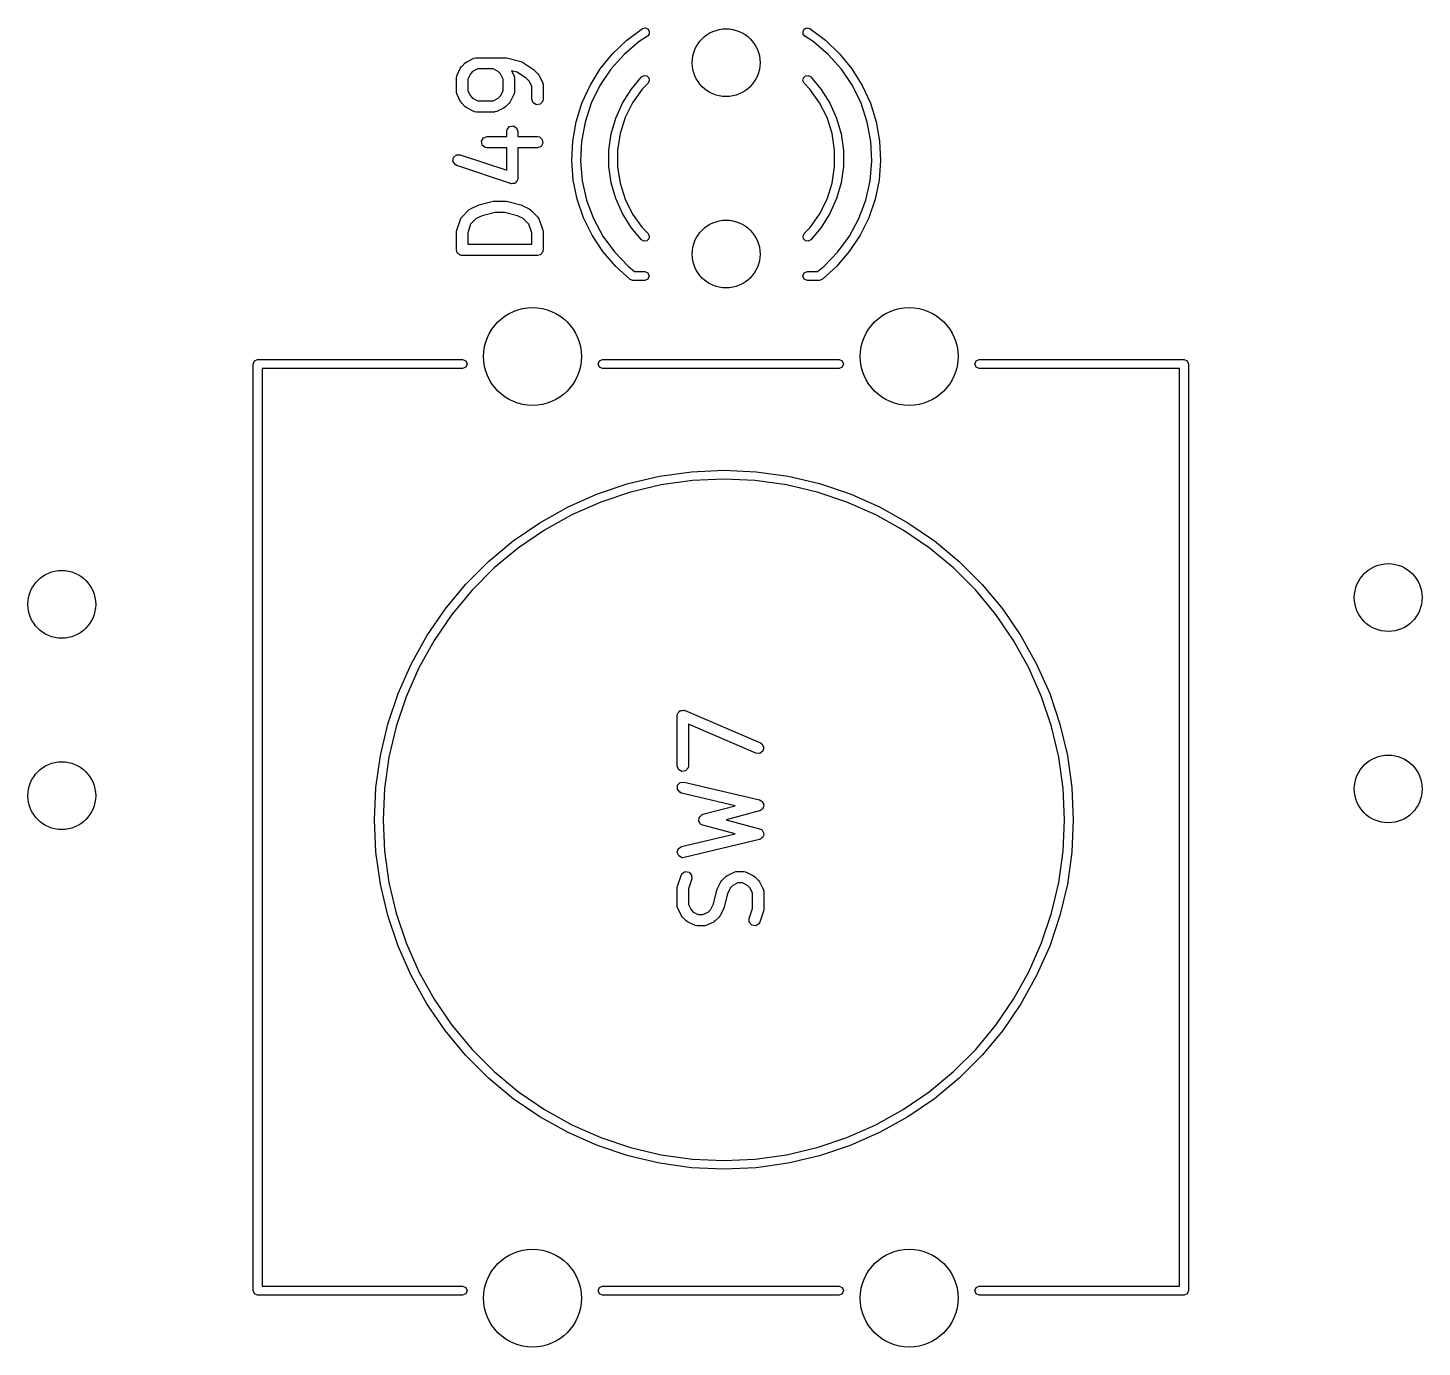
# Model space of a CAD drawing. Extents: x 36 to 247, y -101 to -40.
# Drawn here: x 120.09 to 138.6, y -71.91 to -54.4 of the extents above; entities that cross this region are included whole.
import ezdxf

# ---------------------------------------------------------------- set-up
doc = ezdxf.new("R2010")
doc.units = 0
doc.layers.add('BLACK', color=7, linetype='CONTINUOUS')

msp = doc.modelspace()

# ---------------------------------------------------------------- linework, layer by layer
at = {"layer": 'BLACK', "linetype": 'CONTINUOUS'}
for p, q in [((128.040254, -54.561317), (128.248872, -54.407244)), ((128.248871, -54.407243), (128.284719, -54.397757)), ((128.248872, -54.407244), (128.248871, -54.407243)), ((128.284719, -54.397757), (128.319297, -54.411155)), ((128.319297, -54.411155), (128.339396, -54.442317)), ((130.380604, -54.442317), (130.400703, -54.411155)), ((130.400703, -54.411155), (130.435281, -54.397757)), ((130.435281, -54.397757), (130.471129, -54.407243)), ((130.471129, -54.407243), (130.471128, -54.407244)), ((130.471128, -54.407244), (130.679746, -54.561317)), ((127.852758, -54.740497), (128.040254, -54.561317)), ((128.203711, -54.57909), (128.004615, -54.74969)), ((128.313913, -54.508088), (128.203711, -54.57909)), ((128.337339, -54.479342), (128.313913, -54.508087)), ((128.313913, -54.508087), (128.313913, -54.508088)), ((128.339396, -54.442317), (128.337339, -54.479342)), ((130.382661, -54.479342), (130.380604, -54.442317)), ((130.406087, -54.508087), (130.382661, -54.479342)), ((130.406087, -54.508088), (130.406087, -54.508087)), ((130.516289, -54.57909), (130.406087, -54.508088)), ((130.715385, -54.74969), (130.516289, -54.57909)), ((130.679746, -54.561317), (130.867242, -54.740497)), ((127.689386, -54.941916), (127.852758, -54.740497)), ((128.004615, -54.74969), (127.830416, -54.945645)), ((130.889584, -54.945645), (130.715385, -54.74969)), ((130.867242, -54.740497), (131.030614, -54.941916)), ((125.787737, -55.02503), (125.835356, -54.929792)), ((125.835356, -54.929792), (125.848714, -54.911781)), ((125.848714, -54.911781), (125.849405, -54.9103)), ((125.849405, -54.9103), (125.897024, -54.862681)), ((125.897024, -54.862681), (125.91539, -54.849821)), ((125.91539, -54.849821), (125.916516, -54.848632)), ((125.916516, -54.848632), (126.011754, -54.801013)), ((126.063, -54.943095), (125.994484, -54.977353)), ((126.011754, -54.801013), (126.03672, -54.793587)), ((126.03672, -54.793587), (126.041081, -54.794628)), ((126.041081, -54.794628), (126.045295, -54.793095)), ((126.045295, -54.793095), (126.426247, -54.793095)), ((126.265685, -54.943095), (126.063, -54.943095)), ((126.334201, -54.977353), (126.265685, -54.943095)), ((126.426247, -54.793095), (126.440988, -54.795694)), ((126.440988, -54.795694), (126.444437, -54.795334)), ((126.444437, -54.795334), (126.634913, -54.842953)), ((126.585929, -54.985324), (126.511833, -54.9668)), ((126.511833, -54.9668), (126.540948, -55.02503)), ((126.634913, -54.842953), (126.657904, -54.853207)), ((126.657904, -54.853207), (126.658326, -54.85331)), ((126.658326, -54.85331), (126.801183, -54.948548)), ((126.801183, -54.948548), (126.809446, -54.956441)), ((126.809446, -54.956441), (126.812612, -54.957918)), ((126.812612, -54.957918), (126.860232, -55.005537)), ((127.552751, -55.16235), (127.689386, -54.941916)), ((127.830416, -54.945645), (127.684314, -55.163355)), ((131.035686, -55.163355), (130.889584, -54.945645)), ((131.030614, -54.941916), (131.167249, -55.16235)), ((125.779819, -55.058571), (125.784342, -55.032919)), ((125.779819, -55.249047), (125.779819, -55.058571)), ((125.784342, -55.032919), (125.787224, -55.029483)), ((125.787224, -55.029483), (125.787737, -55.02503)), ((125.964077, -55.00776), (125.929819, -55.076276)), ((125.929819, -55.076276), (125.929819, -55.231342)), ((125.994484, -54.977353), (125.964077, -55.00776)), ((126.364608, -55.00776), (126.334201, -54.977353)), ((126.398866, -55.076276), (126.364608, -55.00776)), ((126.398866, -55.231342), (126.398866, -55.076276)), ((126.540948, -55.02503), (126.548374, -55.049996)), ((126.548374, -55.049996), (126.547332, -55.054357)), ((126.547332, -55.054357), (126.548866, -55.058571)), ((126.548866, -55.058571), (126.548866, -55.249047)), ((126.711798, -55.069236), (126.585929, -54.985324)), ((126.745561, -55.102998), (126.711798, -55.069236)), ((126.779819, -55.171514), (126.745561, -55.102998)), ((126.860232, -55.005537), (126.873094, -55.023905)), ((126.873094, -55.023905), (126.874282, -55.02503)), ((126.874282, -55.02503), (126.921901, -55.120268)), ((126.921901, -55.120268), (126.929327, -55.145234)), ((126.929327, -55.145234), (126.928285, -55.149595)), ((126.928285, -55.149595), (126.929819, -55.153809)), ((126.929819, -55.153809), (126.929819, -55.344285)), ((128.097352, -55.213858), (128.23697, -55.047225)), ((128.23697, -55.047225), (128.269697, -55.02979)), ((128.323357, -55.130516), (128.246546, -55.210196)), ((128.269697, -55.02979), (128.306422, -55.034921)), ((128.306422, -55.034921), (128.333117, -55.06066)), ((128.339586, -55.097173), (128.323356, -55.130515)), ((128.323356, -55.130515), (128.323357, -55.130516)), ((128.333117, -55.06066), (128.339586, -55.097173)), ((130.380414, -55.097173), (130.386883, -55.06066)), ((130.396644, -55.130515), (130.380414, -55.097173)), ((130.386883, -55.06066), (130.413578, -55.034921)), ((130.396643, -55.130516), (130.396644, -55.130515)), ((130.473454, -55.210196), (130.396643, -55.130516)), ((130.413578, -55.034921), (130.450303, -55.02979)), ((130.450303, -55.02979), (130.48303, -55.047225)), ((130.48303, -55.047225), (130.622648, -55.213858)), ((125.781352, -55.25326), (125.779819, -55.249047)), ((125.780311, -55.257621), (125.781352, -55.25326)), ((125.787737, -55.282588), (125.780311, -55.257621)), ((125.835356, -55.377826), (125.787737, -55.282588)), ((125.929819, -55.231342), (125.964077, -55.299858)), ((125.964077, -55.299858), (125.994484, -55.330265)), ((125.994484, -55.330265), (126.063, -55.364523)), ((126.265685, -55.364523), (126.334201, -55.330265)), ((126.334201, -55.330265), (126.364608, -55.299858)), ((126.364608, -55.299858), (126.398866, -55.231342)), ((126.540948, -55.282588), (126.493329, -55.377826)), ((126.54146, -55.278134), (126.540948, -55.282588)), ((126.544343, -55.274699), (126.54146, -55.278134)), ((126.548866, -55.249047), (126.544343, -55.274699)), ((126.779819, -55.344285), (126.779819, -55.171514)), ((126.797366, -55.392494), (126.779819, -55.344285)), ((126.929819, -55.344285), (126.925296, -55.369937)), ((127.445041, -55.39827), (127.552751, -55.16235)), ((127.684314, -55.163355), (127.568993, -55.398822)), ((127.982253, -55.398282), (128.097352, -55.213858)), ((128.246546, -55.210196), (128.119065, -55.39115)), ((130.600935, -55.39115), (130.473454, -55.210196)), ((130.622648, -55.213858), (130.737747, -55.398282)), ((131.151007, -55.398822), (131.035686, -55.163355)), ((131.167249, -55.16235), (131.274959, -55.39827)), ((125.836545, -55.378951), (125.835356, -55.377826)), ((125.849405, -55.397318), (125.836545, -55.378951)), ((125.897024, -55.444937), (125.849405, -55.397318)), ((125.898505, -55.445628), (125.897024, -55.444937)), ((125.916516, -55.458986), (125.898505, -55.445628)), ((126.011754, -55.506605), (125.916516, -55.458986)), ((126.016207, -55.507117), (126.011754, -55.506605)), ((126.019643, -55.51), (126.016207, -55.507117)), ((126.045295, -55.514523), (126.019643, -55.51)), ((126.28339, -55.514523), (126.045295, -55.514523)), ((126.063, -55.364523), (126.265685, -55.364523)), ((126.287603, -55.512989), (126.28339, -55.514523)), ((126.291964, -55.514031), (126.287603, -55.512989)), ((126.316931, -55.506605), (126.291964, -55.514031)), ((126.412169, -55.458986), (126.316931, -55.506605)), ((126.413294, -55.457796), (126.412169, -55.458986)), ((126.431661, -55.444937), (126.413294, -55.457796)), ((126.47928, -55.397318), (126.431661, -55.444937)), ((126.479971, -55.395836), (126.47928, -55.397318)), ((126.493329, -55.377826), (126.479971, -55.395836)), ((126.841795, -55.418146), (126.797366, -55.392494)), ((126.892319, -55.409237), (126.841795, -55.418146)), ((126.925296, -55.369937), (126.892319, -55.409237)), ((127.36798, -55.645902), (127.445041, -55.39827)), ((127.568993, -55.398822), (127.486572, -55.647721)), ((127.893911, -55.596916), (127.982253, -55.398282)), ((128.119065, -55.39115), (128.020733, -55.589459)), ((130.699267, -55.589459), (130.600935, -55.39115)), ((130.737747, -55.398282), (130.826089, -55.596916)), ((131.233428, -55.647721), (131.151007, -55.398822)), ((131.274959, -55.39827), (131.35202, -55.645902)), ((126.451008, -55.747205), (126.483985, -55.707905)), ((126.483985, -55.707905), (126.534509, -55.698996)), ((126.534509, -55.698996), (126.578938, -55.724648)), ((127.3228, -55.901282), (127.36798, -55.645902)), ((127.486572, -55.647721), (127.438564, -55.905478)), ((127.834039, -55.805902), (127.893911, -55.596916)), ((128.020733, -55.589459), (127.953861, -55.800465)), ((130.766139, -55.800465), (130.699267, -55.589459)), ((130.826089, -55.596916), (130.885961, -55.805902)), ((131.281436, -55.905478), (131.233428, -55.647721)), ((131.35202, -55.645902), (131.3972, -55.901282)), ((126.114291, -55.90269), (126.139943, -55.858261)), ((126.139943, -55.858261), (126.188152, -55.840714)), ((126.188152, -55.840714), (126.446485, -55.840714)), ((126.446485, -55.772857), (126.451008, -55.747205)), ((126.446485, -55.840714), (126.446485, -55.772857)), ((126.578938, -55.724648), (126.596485, -55.772857)), ((126.596485, -55.772857), (126.596485, -55.840714)), ((126.596485, -55.840714), (126.854819, -55.840714)), ((126.854819, -55.840714), (126.880471, -55.845237)), ((126.880471, -55.845237), (126.919771, -55.878214)), ((126.919771, -55.878214), (126.92868, -55.928738)), ((127.803801, -56.021182), (127.834039, -55.805902)), ((127.953861, -55.800465), (127.920019, -56.019212)), ((130.799981, -56.019212), (130.766139, -55.800465)), ((130.885961, -55.805902), (130.916199, -56.021182)), ((125.741248, -56.118096), (125.779633, -56.084059)), ((125.779633, -56.084059), (125.830917, -56.082658)), ((125.830917, -56.082658), (126.446485, -56.287847)), ((126.1232, -55.953214), (126.114291, -55.90269)), ((126.1625, -55.986191), (126.1232, -55.953214)), ((126.188152, -55.990714), (126.1625, -55.986191)), ((126.446485, -55.990714), (126.188152, -55.990714)), ((126.446485, -56.287847), (126.446485, -55.990714)), ((126.854819, -55.990714), (126.596485, -55.990714)), ((126.596485, -55.990714), (126.596485, -56.391904)), ((126.903028, -55.973167), (126.854819, -55.990714)), ((126.92868, -55.928738), (126.903028, -55.973167)), ((127.310225, -56.160323), (127.3228, -55.901282)), ((127.438564, -55.905478), (127.425852, -56.16736)), ((127.803784, -56.238575), (127.803801, -56.021182)), ((127.920019, -56.019212), (127.920001, -56.240562)), ((130.799999, -56.240562), (130.799981, -56.019212)), ((130.916199, -56.021182), (130.916216, -56.238575)), ((131.294148, -56.16736), (131.281436, -55.905478)), ((131.3972, -55.901282), (131.409775, -56.160323)), ((125.733723, -56.168845), (125.741248, -56.118096)), ((125.760578, -56.212557), (125.733723, -56.168845)), ((125.783483, -56.22496), (125.760578, -56.212557)), ((126.497767, -56.463055), (125.783483, -56.22496)), ((127.330457, -56.418878), (127.310225, -56.160323)), ((127.425852, -56.16736), (127.448668, -56.428555)), ((127.833988, -56.453859), (127.803784, -56.238575)), ((127.920001, -56.240562), (127.953809, -56.459315)), ((130.766191, -56.459315), (130.799999, -56.240562)), ((130.916216, -56.238575), (130.886012, -56.453859)), ((131.271332, -56.428555), (131.294148, -56.16736)), ((131.409775, -56.160323), (131.389543, -56.418878)), ((126.572134, -56.441185), (126.558985, -56.456856)), ((126.587437, -56.427616), (126.572134, -56.441185)), ((126.588277, -56.421946), (126.587437, -56.427616)), ((126.591962, -56.417556), (126.588277, -56.421946)), ((126.596485, -56.391904), (126.591962, -56.417556)), ((127.383171, -56.67281), (127.330457, -56.418878)), ((127.448668, -56.428555), (127.506594, -56.684266)), ((127.893827, -56.662855), (127.833988, -56.453859)), ((130.886012, -56.453859), (130.826173, -56.662855)), ((131.213406, -56.684266), (131.271332, -56.428555)), ((131.389543, -56.418878), (131.336829, -56.67281)), ((126.503496, -56.462898), (126.497767, -56.463055)), ((126.508461, -56.465765), (126.503496, -56.462898)), ((126.528607, -56.462212), (126.508461, -56.465765)), ((126.549051, -56.461654), (126.528607, -56.462212)), ((126.553339, -56.457851), (126.549051, -56.461654)), ((126.558985, -56.456856), (126.553339, -56.457851)), ((127.953809, -56.459315), (128.020649, -56.670332)), ((130.699351, -56.670332), (130.766191, -56.459315)), ((125.849405, -56.9103), (125.944643, -56.815062)), ((125.944643, -56.815062), (125.963011, -56.802199)), ((125.963011, -56.802199), (125.964135, -56.801013)), ((125.964135, -56.801013), (126.059373, -56.753394)), ((126.059373, -56.753394), (126.071779, -56.749703)), ((126.071779, -56.749703), (126.074724, -56.747715)), ((126.074724, -56.747715), (126.2652, -56.700096)), ((126.2652, -56.700096), (126.280132, -56.699042)), ((126.280132, -56.699042), (126.28339, -56.697857)), ((126.28339, -56.697857), (126.426247, -56.697857)), ((126.426247, -56.697857), (126.440988, -56.700456)), ((126.440988, -56.700456), (126.444437, -56.700096)), ((126.444437, -56.700096), (126.634913, -56.747715)), ((126.634913, -56.747715), (126.646735, -56.752987)), ((126.646735, -56.752987), (126.650264, -56.753394)), ((126.650264, -56.753394), (126.745502, -56.801013)), ((126.745502, -56.801013), (126.763512, -56.814371)), ((126.763512, -56.814371), (126.764994, -56.815062)), ((126.764994, -56.815062), (126.860233, -56.9103)), ((127.467524, -56.918054), (127.383171, -56.67281)), ((127.506594, -56.684266), (127.598565, -56.929796)), ((127.982139, -56.861502), (127.893827, -56.662855)), ((128.020649, -56.670332), (128.118949, -56.868656)), ((130.601051, -56.868656), (130.699351, -56.670332)), ((130.826173, -56.662855), (130.737861, -56.861502)), ((131.121435, -56.929796), (131.213406, -56.684266)), ((131.336829, -56.67281), (131.252476, -56.918054)), ((125.783668, -57.082473), (125.831287, -56.939616)), ((125.831287, -56.939616), (125.843689, -56.916711)), ((125.843689, -56.916711), (125.84751, -56.914363)), ((125.84751, -56.914363), (125.849405, -56.9103)), ((125.96799, -57.003846), (125.929819, -57.11836)), ((126.042103, -56.929734), (125.96799, -57.003846)), ((126.11909, -56.89124), (126.042103, -56.929734)), ((126.292624, -56.847857), (126.11909, -56.89124)), ((126.417013, -56.847857), (126.292624, -56.847857)), ((126.590547, -56.89124), (126.417013, -56.847857)), ((126.667534, -56.929734), (126.590547, -56.89124)), ((126.741648, -57.003847), (126.667534, -56.929734)), ((126.779819, -57.11836), (126.741648, -57.003847)), ((126.860233, -56.9103), (126.875174, -56.931637)), ((126.875174, -56.931637), (126.875564, -56.936105)), ((126.875564, -56.936105), (126.878351, -56.939616)), ((126.878351, -56.939616), (126.92597, -57.082472)), ((127.582165, -57.150685), (127.467524, -56.918054)), ((127.598565, -56.929796), (127.722893, -57.160634)), ((128.097208, -57.045944), (127.982139, -56.861502)), ((128.118949, -56.868656), (128.246402, -57.04963)), ((130.473598, -57.04963), (130.601051, -56.868656)), ((130.737861, -56.861502), (130.622792, -57.045944)), ((130.997107, -57.160634), (131.121435, -56.929796)), ((131.252476, -56.918054), (131.137835, -57.150685)), ((125.779819, -57.10619), (125.783712, -57.084107)), ((125.779819, -57.344285), (125.779819, -57.10619)), ((125.783712, -57.084107), (125.783668, -57.082473)), ((125.929819, -57.11836), (125.929819, -57.269285)), ((126.779819, -57.269285), (126.779819, -57.11836)), ((126.92597, -57.082472), (126.929259, -57.104652)), ((126.929259, -57.104652), (126.929819, -57.10619)), ((126.929819, -57.10619), (126.929819, -57.344285)), ((127.72526, -57.366981), (127.582165, -57.150685)), ((127.722893, -57.160634), (127.877293, -57.37254)), ((128.236801, -57.212599), (128.097208, -57.045944)), ((128.246402, -57.04963), (128.323201, -57.129322)), ((128.323201, -57.129322), (128.3232, -57.129323)), ((128.3232, -57.129323), (128.339424, -57.162667)), ((128.339424, -57.162667), (128.33295, -57.19918)), ((130.380576, -57.162667), (130.3968, -57.129323)), ((130.38705, -57.19918), (130.380576, -57.162667)), ((130.396799, -57.129322), (130.473598, -57.04963)), ((130.3968, -57.129323), (130.396799, -57.129322)), ((130.622792, -57.045944), (130.483199, -57.212599)), ((130.842707, -57.37254), (130.997107, -57.160634)), ((131.137835, -57.150685), (130.99474, -57.366981)), ((125.786482, -57.362593), (125.779819, -57.344285)), ((125.789867, -57.381785), (125.786482, -57.362593)), ((125.929819, -57.269285), (126.779819, -57.269285)), ((126.925296, -57.369937), (126.91277, -57.384864)), ((126.927013, -57.360194), (126.925296, -57.369937)), ((126.92868, -57.357309), (126.927013, -57.360194)), ((126.929819, -57.344285), (126.928101, -57.354026)), ((126.928101, -57.354026), (126.92868, -57.357309)), ((127.894519, -57.563479), (127.72526, -57.366981)), ((127.877293, -57.37254), (128.058929, -57.561622)), ((128.269525, -57.23004), (128.2368, -57.212599)), ((128.2368, -57.212599), (128.236801, -57.212599)), ((128.306251, -57.224914), (128.269525, -57.23004)), ((128.33295, -57.19918), (128.306251, -57.224914)), ((130.413749, -57.224914), (130.38705, -57.19918)), ((130.450475, -57.23004), (130.413749, -57.224914)), ((130.4832, -57.212599), (130.450475, -57.23004)), ((130.483199, -57.212599), (130.4832, -57.212599)), ((130.661071, -57.561622), (130.842707, -57.37254)), ((130.99474, -57.366981), (130.825481, -57.563479)), ((125.795051, -57.386135), (125.789867, -57.381785)), ((125.797366, -57.392494), (125.795051, -57.386135)), ((125.814239, -57.402236), (125.797366, -57.392494)), ((125.829167, -57.414762), (125.814239, -57.402236)), ((125.838909, -57.416479), (125.829167, -57.414762)), ((125.841795, -57.418146), (125.838909, -57.416479)), ((125.845077, -57.417567), (125.841795, -57.418146)), ((125.854819, -57.419285), (125.845077, -57.417567)), ((126.854819, -57.419285), (125.854819, -57.419285)), ((126.873127, -57.412621), (126.854819, -57.419285)), ((126.892319, -57.409237), (126.873127, -57.412621)), ((126.896669, -57.404052), (126.892319, -57.409237)), ((126.903028, -57.401738), (126.896669, -57.404052)), ((126.91277, -57.384864), (126.903028, -57.401738)), ((128.081251, -57.731646), (127.894519, -57.563479)), ((128.058929, -57.561622), (128.145351, -57.63)), ((130.574649, -57.63), (130.661071, -57.561622)), ((130.825481, -57.563479), (130.638748, -57.731646)), ((128.081574, -57.732426), (128.081251, -57.731646)), ((128.082578, -57.732841), (128.081574, -57.732426)), ((128.087233, -57.737034), (128.082578, -57.732841)), ((128.087232, -57.737035), (128.087233, -57.737034)), ((128.121993, -57.749948), (128.087232, -57.737035)), ((128.123116, -57.749633), (128.121993, -57.749948)), ((128.124, -57.75), (128.123116, -57.749633)), ((128.28, -57.75), (128.124, -57.75)), ((128.145351, -57.63), (128.28, -57.63)), ((128.28, -57.63), (128.322426, -57.647574)), ((128.322426, -57.732426), (128.28, -57.75)), ((128.322426, -57.647574), (128.34, -57.69)), ((128.34, -57.69), (128.322426, -57.732426)), ((130.38, -57.69), (130.397574, -57.647574)), ((130.397574, -57.732426), (130.38, -57.69)), ((130.397574, -57.647574), (130.44, -57.63)), ((130.44, -57.75), (130.397574, -57.732426)), ((130.44, -57.63), (130.574649, -57.63)), ((130.596, -57.75), (130.44, -57.75)), ((130.596883, -57.749633), (130.596, -57.75)), ((130.598007, -57.749948), (130.596883, -57.749633)), ((130.632768, -57.737035), (130.598007, -57.749948)), ((130.637421, -57.732841), (130.632767, -57.737034)), ((130.632767, -57.737034), (130.632768, -57.737035)), ((130.638426, -57.732426), (130.637421, -57.732841)), ((130.638748, -57.731646), (130.638426, -57.732426)), ((123.08, -58.86), (123.097574, -58.817574)), ((123.08, -71.16), (123.08, -58.86)), ((123.097574, -58.817574), (123.14, -58.8)), ((123.14, -58.8), (125.86, -58.8)), ((125.86, -58.8), (125.902426, -58.817574)), ((125.902426, -58.817574), (125.92, -58.86)), ((125.92, -58.86), (125.902426, -58.902426)), ((127.66, -58.86), (127.677574, -58.817574)), ((127.677574, -58.902426), (127.66, -58.86)), ((127.677574, -58.817574), (127.72, -58.8)), ((127.72, -58.8), (130.86, -58.8)), ((130.86, -58.8), (130.902426, -58.817574)), ((130.902426, -58.817574), (130.92, -58.86)), ((130.92, -58.86), (130.902426, -58.902426)), ((132.66, -58.86), (132.677574, -58.817574)), ((132.677574, -58.902426), (132.66, -58.86)), ((132.677574, -58.817574), (132.72, -58.8)), ((132.72, -58.8), (135.44, -58.8)), ((135.44, -58.8), (135.482426, -58.817574)), ((135.482426, -58.817574), (135.5, -58.86)), ((135.5, -58.86), (135.5, -71.16)), ((125.86, -58.92), (123.2, -58.92)), ((123.2, -58.92), (123.2, -71.1)), ((125.902426, -58.902426), (125.86, -58.92)), ((127.72, -58.92), (127.677574, -58.902426)), ((130.86, -58.92), (127.72, -58.92)), ((130.902426, -58.902426), (130.86, -58.92)), ((132.72, -58.92), (132.677574, -58.902426)), ((135.38, -58.92), (132.72, -58.92)), ((135.38, -71.1), (135.38, -58.92)), ((128.477577, -60.349939), (128.901962, -60.290739)), ((128.901962, -60.290739), (129.33, -60.27095)), ((129.33, -60.27095), (129.758038, -60.290739)), ((129.758038, -60.290739), (130.182423, -60.349939)), ((127.654182, -60.584215), (128.060464, -60.448043)), ((128.060464, -60.448043), (128.477577, -60.349939)), ((128.49874, -60.463151), (128.091982, -60.558819)), ((128.912589, -60.405421), (128.49874, -60.463151)), ((129.33, -60.386123), (128.912589, -60.405421)), ((129.747411, -60.405421), (129.33, -60.386123)), ((130.16126, -60.463151), (129.747411, -60.405421)), ((130.568018, -60.558819), (130.16126, -60.463151)), ((130.182423, -60.349939), (130.599536, -60.448043)), ((130.599536, -60.448043), (131.005818, -60.584215)), ((127.262197, -60.757293), (127.654182, -60.584215)), ((127.695787, -60.69161), (127.313535, -60.860391)), ((128.091982, -60.558819), (127.695787, -60.69161)), ((130.964213, -60.69161), (130.568018, -60.558819)), ((131.346465, -60.860391), (130.964213, -60.69161)), ((131.005818, -60.584215), (131.397803, -60.757293)), ((126.887855, -60.9658), (127.262197, -60.757293)), ((127.313535, -60.860391), (126.948486, -61.063722)), ((131.711514, -61.063722), (131.346465, -60.860391)), ((131.397803, -60.757293), (131.772145, -60.9658)), ((126.534348, -61.207958), (126.887855, -60.9658)), ((126.948486, -61.063722), (126.603755, -61.299868)), ((132.056245, -61.299868), (131.711514, -61.063722)), ((131.772145, -60.9658), (132.125652, -61.207958)), ((126.204692, -61.481701), (126.534348, -61.207958)), ((132.125652, -61.207958), (132.455308, -61.481701)), ((126.603755, -61.299868), (126.282284, -61.566815)), ((132.377716, -61.566815), (132.056245, -61.299868)), ((125.901701, -61.784692), (126.204692, -61.481701)), ((126.282284, -61.566815), (125.986815, -61.862284)), ((132.673185, -61.862284), (132.377716, -61.566815)), ((132.455308, -61.481701), (132.758299, -61.784692)), ((125.627958, -62.114348), (125.901701, -61.784692)), ((132.758299, -61.784692), (133.032042, -62.114348)), ((125.986815, -61.862284), (125.719868, -62.183755)), ((132.940132, -62.183755), (132.673185, -61.862284)), ((125.3858, -62.467855), (125.627958, -62.114348)), ((125.719868, -62.183755), (125.483722, -62.528486)), ((133.176278, -62.528486), (132.940132, -62.183755)), ((133.032042, -62.114348), (133.2742, -62.467855)), ((125.177293, -62.842197), (125.3858, -62.467855)), ((125.483722, -62.528486), (125.280391, -62.893535)), ((133.379609, -62.893535), (133.176278, -62.528486)), ((133.2742, -62.467855), (133.482707, -62.842197)), ((125.004215, -63.234182), (125.177293, -62.842197)), ((125.280391, -62.893535), (125.11161, -63.275787)), ((133.54839, -63.275787), (133.379609, -62.893535)), ((133.482707, -62.842197), (133.655785, -63.234182)), ((124.868043, -63.640464), (125.004215, -63.234182)), ((125.11161, -63.275787), (124.978819, -63.671982)), ((133.681181, -63.671982), (133.54839, -63.275787)), ((133.655785, -63.234182), (133.791957, -63.640464)), ((128.720036, -63.496608), (128.72206, -63.487981)), ((128.72206, -63.487981), (128.736071, -63.477498)), ((128.736071, -63.477498), (128.747319, -63.464095)), ((128.747319, -63.464095), (128.756045, -63.462556)), ((128.756045, -63.462556), (128.76314, -63.457249)), ((128.76314, -63.457249), (128.780608, -63.458225)), ((128.780608, -63.458225), (128.797843, -63.455186)), ((128.797843, -63.455186), (128.805517, -63.459616)), ((128.805517, -63.459616), (128.814363, -63.460111)), ((128.814363, -63.460111), (129.814363, -63.888682)), ((124.769939, -64.057577), (124.868043, -63.640464)), ((124.978819, -63.671982), (124.883151, -64.07874)), ((128.709819, -63.529047), (128.714342, -63.503395)), ((128.709819, -64.195713), (128.709819, -63.529047)), ((128.714342, -63.503395), (128.720036, -63.496608)), ((129.755275, -64.026554), (128.859819, -63.642787)), ((128.859819, -63.642787), (128.859819, -64.195713)), ((133.776849, -64.07874), (133.681181, -63.671982)), ((133.791957, -63.640464), (133.890061, -64.057577)), ((129.806498, -64.029416), (129.755275, -64.026554)), ((129.847577, -63.998684), (129.806498, -64.029416)), ((129.814363, -63.888682), (129.836159, -63.902944)), ((129.836159, -63.902944), (129.859291, -63.948736)), ((129.859291, -63.948736), (129.847577, -63.998684)), ((124.710739, -64.481962), (124.769939, -64.057577)), ((124.883151, -64.07874), (124.825421, -64.492589)), ((128.727366, -64.243922), (128.709819, -64.195713)), ((128.855296, -64.221365), (128.822319, -64.260665)), ((128.859819, -64.195713), (128.855296, -64.221365)), ((133.834579, -64.492589), (133.776849, -64.07874)), ((133.890061, -64.057577), (133.949261, -64.481962)), ((128.715983, -64.45165), (128.751228, -64.414371)), ((128.771795, -64.269574), (128.727366, -64.243922)), ((128.751228, -64.414371), (128.802191, -64.408468)), ((128.822319, -64.260665), (128.771795, -64.269574)), ((128.802191, -64.408468), (129.802191, -64.646563)), ((124.69095, -64.91), (124.710739, -64.481962)), ((124.825421, -64.492589), (124.806123, -64.91)), ((128.712948, -64.502864), (128.715983, -64.45165)), ((128.743541, -64.544047), (128.712948, -64.502864)), ((128.767447, -64.554388), (128.743541, -64.544047)), ((129.478303, -64.723639), (128.767447, -64.554388)), ((133.853877, -64.91), (133.834579, -64.492589)), ((133.949261, -64.481962), (133.96905, -64.91)), ((129.051208, -64.837531), (129.478303, -64.723639)), ((129.802191, -64.646563), (129.826097, -64.656904)), ((129.831083, -64.773174), (129.81841, -64.78658)), ((129.826097, -64.656904), (129.830788, -64.663218)), ((129.830788, -64.663218), (129.837916, -64.666553)), ((129.846204, -64.762614), (129.831083, -64.773174)), ((129.837916, -64.666553), (129.845691, -64.683281)), ((129.845691, -64.683281), (129.856691, -64.698087)), ((129.848248, -64.755019), (129.846204, -64.762614)), ((129.853655, -64.749301), (129.848248, -64.755019)), ((129.854746, -64.730886), (129.853655, -64.749301)), ((129.859542, -64.713076), (129.854746, -64.730886)), ((129.856691, -64.698087), (129.856225, -64.705941)), ((129.856225, -64.705941), (129.859542, -64.713076)), ((124.710739, -65.338038), (124.69095, -64.91)), ((124.806123, -64.91), (124.825421, -65.327411)), ((128.99581, -64.916446), (129.000854, -64.89771)), ((128.998701, -64.922665), (128.99581, -64.916446)), ((128.998112, -64.929497), (128.998701, -64.922665)), ((129.009257, -64.945374), (128.998112, -64.929497)), ((129.000854, -64.89771), (129.002522, -64.878384)), ((129.002522, -64.878384), (129.007365, -64.873529)), ((129.007365, -64.873529), (129.009148, -64.866908)), ((129.009148, -64.866908), (129.025052, -64.855799)), ((129.017436, -64.962968), (129.009257, -64.945374)), ((129.023647, -64.965873), (129.017436, -64.962968)), ((129.027588, -64.971487), (129.023647, -64.965873)), ((129.025052, -64.855799), (129.038755, -64.842064)), ((129.038755, -64.842064), (129.045585, -64.841458)), ((129.045585, -64.841458), (129.051208, -64.837531)), ((129.804144, -64.791991), (129.361613, -64.909999)), ((129.361613, -64.909999), (129.804144, -65.028007)), ((129.810595, -64.787485), (129.804144, -64.791991)), ((129.81841, -64.78658), (129.810595, -64.787485)), ((133.834579, -65.327411), (133.853877, -64.91)), ((133.96905, -64.91), (133.949261, -65.338038)), ((128.767447, -65.26561), (129.478303, -65.096358)), ((129.051208, -64.982467), (129.027588, -64.971487)), ((129.478303, -65.096358), (129.051208, -64.982467)), ((129.804144, -65.028007), (129.827764, -65.038987)), ((129.827764, -65.038987), (129.832285, -65.045427)), ((129.845024, -65.145199), (129.829628, -65.155347)), ((129.832285, -65.045427), (129.839319, -65.048951)), ((129.839319, -65.048951), (129.846641, -65.065877)), ((129.847271, -65.137663), (129.845024, -65.145199)), ((129.846641, -65.065877), (129.857241, -65.080977)), ((129.852831, -65.132091), (129.847271, -65.137663)), ((129.854417, -65.113708), (129.852831, -65.132091)), ((129.859688, -65.096037), (129.854417, -65.113708)), ((129.857241, -65.080977), (129.856564, -65.088816)), ((129.856564, -65.088816), (129.859688, -65.096037)), ((124.769939, -65.762423), (124.710739, -65.338038)), ((124.825421, -65.327411), (124.883151, -65.74126)), ((128.70995, -65.343008), (128.724614, -65.293846)), ((128.724614, -65.293846), (128.767447, -65.26561)), ((129.802191, -65.173435), (128.802191, -65.41153)), ((129.808759, -65.169105), (129.802191, -65.173435)), ((129.816597, -65.16841), (129.808759, -65.169105)), ((129.829628, -65.155347), (129.816597, -65.16841)), ((133.776849, -65.74126), (133.834579, -65.327411)), ((133.949261, -65.338038), (133.890061, -65.762423)), ((128.730319, -65.390094), (128.70995, -65.343008)), ((128.776188, -65.413072), (128.730319, -65.390094)), ((128.802191, -65.41153), (128.776188, -65.413072)), ((128.713668, -65.791044), (128.761287, -65.648187)), ((128.761287, -65.648187), (128.773689, -65.625282)), ((128.773689, -65.625282), (128.817402, -65.598427)), ((128.817402, -65.598427), (128.86815, -65.605952)), ((128.903589, -65.695622), (128.859819, -65.826931)), ((128.86815, -65.605952), (128.902188, -65.644338)), ((128.902188, -65.644338), (128.903589, -65.695622)), ((129.303214, -65.714109), (129.350833, -65.66649)), ((129.350833, -65.66649), (129.369199, -65.65363)), ((129.369199, -65.65363), (129.370325, -65.652441)), ((129.370325, -65.652441), (129.465563, -65.604822)), ((129.465563, -65.604822), (129.490529, -65.597396)), ((129.490529, -65.597396), (129.49489, -65.598437)), ((129.49489, -65.598437), (129.499104, -65.596904)), ((129.499104, -65.596904), (129.594342, -65.596904)), ((129.594342, -65.596904), (129.619994, -65.601427)), ((129.619994, -65.601427), (129.623429, -65.604309)), ((129.623429, -65.604309), (129.627883, -65.604822)), ((129.627883, -65.604822), (129.723121, -65.652441)), ((129.723121, -65.652441), (129.741129, -65.665797)), ((129.741129, -65.665797), (129.742612, -65.666489)), ((129.742612, -65.666489), (129.790232, -65.714108)), ((124.868043, -66.179536), (124.769939, -65.762423)), ((124.883151, -65.74126), (124.978819, -66.148018)), ((128.709819, -65.814761), (128.713712, -65.792678)), ((128.709819, -66.052856), (128.709819, -65.814761)), ((128.713712, -65.792678), (128.713668, -65.791044)), ((128.859819, -65.826931), (128.859819, -66.035151)), ((129.190244, -66.02668), (129.235867, -65.84419)), ((129.235867, -65.84419), (129.241139, -65.832367)), ((129.241139, -65.832367), (129.241546, -65.828839)), ((129.241546, -65.828839), (129.289165, -65.733601)), ((129.289165, -65.733601), (129.302523, -65.71559)), ((129.302523, -65.71559), (129.303214, -65.714109)), ((129.379392, -65.888556), (129.33377, -66.071046)), ((129.417886, -65.811569), (129.379392, -65.888556)), ((129.448293, -65.781162), (129.417886, -65.811569)), ((129.516809, -65.746904), (129.448293, -65.781162)), ((129.576637, -65.746904), (129.516809, -65.746904)), ((129.645153, -65.781162), (129.576637, -65.746904)), ((129.675561, -65.811569), (129.645153, -65.781162)), ((129.709819, -65.880085), (129.675561, -65.811569)), ((129.709819, -66.088305), (129.709819, -65.880085)), ((129.790232, -65.714108), (129.803094, -65.732476)), ((129.803094, -65.732476), (129.804282, -65.733601)), ((129.804282, -65.733601), (129.851901, -65.828839)), ((129.851901, -65.828839), (129.859327, -65.853805)), ((129.859327, -65.853805), (129.858285, -65.858166)), ((129.858285, -65.858166), (129.859819, -65.86238)), ((129.859819, -65.86238), (129.859819, -66.100475)), ((133.681181, -66.148018), (133.776849, -65.74126)), ((133.890061, -65.762423), (133.791957, -66.179536)), ((128.711352, -66.057069), (128.709819, -66.052856)), ((128.710311, -66.06143), (128.711352, -66.057069)), ((128.717737, -66.086397), (128.710311, -66.06143)), ((128.859819, -66.035151), (128.894077, -66.103667)), ((129.151751, -66.103667), (129.190244, -66.02668)), ((129.33377, -66.071046), (129.328497, -66.082868)), ((125.004215, -66.585818), (124.868043, -66.179536)), ((124.978819, -66.148018), (125.11161, -66.544213)), ((128.765356, -66.181635), (128.717737, -66.086397)), ((128.766545, -66.18276), (128.765356, -66.181635)), ((128.779405, -66.201127), (128.766545, -66.18276)), ((128.827024, -66.248746), (128.779405, -66.201127)), ((128.828505, -66.249437), (128.827024, -66.248746)), ((128.846516, -66.262795), (128.828505, -66.249437)), ((128.941754, -66.310414), (128.846516, -66.262795)), ((128.894077, -66.103667), (128.924484, -66.134074)), ((128.924484, -66.134074), (128.993, -66.168332)), ((128.993, -66.168332), (129.052828, -66.168332)), ((129.052828, -66.168332), (129.121344, -66.134074)), ((129.199312, -66.262795), (129.104074, -66.310414)), ((129.121344, -66.134074), (129.151751, -66.103667)), ((129.200437, -66.261605), (129.199312, -66.262795)), ((129.218804, -66.248746), (129.200437, -66.261605)), ((129.266423, -66.201127), (129.218804, -66.248746)), ((129.267114, -66.199645), (129.266423, -66.201127)), ((129.280472, -66.181635), (129.267114, -66.199645)), ((129.328091, -66.086397), (129.280472, -66.181635)), ((129.328497, -66.082868), (129.328091, -66.086397)), ((129.666049, -66.219615), (129.709819, -66.088305)), ((129.66745, -66.270899), (129.666049, -66.219615)), ((129.85597, -66.124193), (129.808351, -66.267049)), ((129.859819, -66.100475), (129.855925, -66.122557)), ((129.855925, -66.122557), (129.85597, -66.124193)), ((133.54839, -66.544213), (133.681181, -66.148018)), ((133.791957, -66.179536), (133.655785, -66.585818)), ((128.946207, -66.310926), (128.941754, -66.310414)), ((128.949643, -66.313809), (128.946207, -66.310926)), ((128.975295, -66.318332), (128.949643, -66.313809)), ((129.070533, -66.318332), (128.975295, -66.318332)), ((129.074746, -66.316798), (129.070533, -66.318332)), ((129.079107, -66.31784), (129.074746, -66.316798)), ((129.104074, -66.310414), (129.079107, -66.31784)), ((129.701487, -66.309284), (129.66745, -66.270899)), ((129.752236, -66.316809), (129.701487, -66.309284)), ((129.795948, -66.289954), (129.752236, -66.316809)), ((129.808351, -66.267049), (129.795948, -66.289954)), ((125.177293, -66.977803), (125.004215, -66.585818)), ((125.11161, -66.544213), (125.280391, -66.926465)), ((133.379609, -66.926465), (133.54839, -66.544213)), ((133.655785, -66.585818), (133.482707, -66.977803)), ((125.3858, -67.352145), (125.177293, -66.977803)), ((125.280391, -66.926465), (125.483722, -67.291514)), ((133.176278, -67.291514), (133.379609, -66.926465)), ((133.482707, -66.977803), (133.2742, -67.352145)), ((125.627958, -67.705652), (125.3858, -67.352145)), ((125.483722, -67.291514), (125.719868, -67.636245)), ((132.940132, -67.636245), (133.176278, -67.291514)), ((133.2742, -67.352145), (133.032042, -67.705652)), ((125.901701, -68.035308), (125.627958, -67.705652)), ((125.719868, -67.636245), (125.986815, -67.957716)), ((132.673185, -67.957716), (132.940132, -67.636245)), ((133.032042, -67.705652), (132.758299, -68.035308)), ((126.204692, -68.338299), (125.901701, -68.035308)), ((125.986815, -67.957716), (126.282284, -68.253185)), ((132.377716, -68.253185), (132.673185, -67.957716)), ((132.758299, -68.035308), (132.455308, -68.338299)), ((126.282284, -68.253185), (126.603755, -68.520132)), ((132.056245, -68.520132), (132.377716, -68.253185)), ((126.534348, -68.612042), (126.204692, -68.338299)), ((132.455308, -68.338299), (132.125652, -68.612042)), ((126.887855, -68.8542), (126.534348, -68.612042)), ((126.603755, -68.520132), (126.948486, -68.756278)), ((131.711514, -68.756278), (132.056245, -68.520132)), ((132.125652, -68.612042), (131.772145, -68.8542)), ((127.262197, -69.062707), (126.887855, -68.8542)), ((126.948486, -68.756278), (127.313535, -68.959609)), ((131.346465, -68.959609), (131.711514, -68.756278)), ((131.772145, -68.8542), (131.397803, -69.062707)), ((127.313535, -68.959609), (127.695787, -69.12839)), ((130.964213, -69.12839), (131.346465, -68.959609)), ((127.654182, -69.235785), (127.262197, -69.062707)), ((127.695787, -69.12839), (128.091982, -69.261181)), ((130.568018, -69.261181), (130.964213, -69.12839)), ((131.397803, -69.062707), (131.005818, -69.235785)), ((128.060464, -69.371957), (127.654182, -69.235785)), ((128.477577, -69.470061), (128.060464, -69.371957)), ((128.091982, -69.261181), (128.49874, -69.356849)), ((128.49874, -69.356849), (128.912589, -69.414579)), ((129.747411, -69.414579), (130.16126, -69.356849)), ((130.16126, -69.356849), (130.568018, -69.261181)), ((130.599536, -69.371957), (130.182423, -69.470061)), ((131.005818, -69.235785), (130.599536, -69.371957)), ((128.901962, -69.529261), (128.477577, -69.470061)), ((129.33, -69.54905), (128.901962, -69.529261)), ((128.912589, -69.414579), (129.33, -69.433877)), ((129.33, -69.433877), (129.747411, -69.414579)), ((129.758038, -69.529261), (129.33, -69.54905)), ((130.182423, -69.470061), (129.758038, -69.529261)), ((123.097574, -71.202426), (123.08, -71.16)), ((123.14, -71.22), (123.097574, -71.202426)), ((125.86, -71.22), (123.14, -71.22)), ((123.2, -71.1), (125.86, -71.1)), ((125.86, -71.1), (125.902426, -71.117574)), ((125.902426, -71.202426), (125.86, -71.22)), ((125.902426, -71.117574), (125.92, -71.16)), ((125.92, -71.16), (125.902426, -71.202426)), ((127.66, -71.16), (127.677574, -71.117574)), ((127.677574, -71.202426), (127.66, -71.16)), ((127.677574, -71.117574), (127.72, -71.1)), ((127.72, -71.22), (127.677574, -71.202426)), ((127.72, -71.1), (130.86, -71.1)), ((130.86, -71.22), (127.72, -71.22)), ((130.86, -71.1), (130.902426, -71.117574)), ((130.902426, -71.202426), (130.86, -71.22)), ((130.902426, -71.117574), (130.92, -71.16)), ((130.92, -71.16), (130.902426, -71.202426)), ((132.66, -71.16), (132.677574, -71.117574)), ((132.677574, -71.202426), (132.66, -71.16)), ((132.677574, -71.117574), (132.72, -71.1)), ((132.72, -71.22), (132.677574, -71.202426)), ((132.72, -71.1), (135.38, -71.1)), ((135.44, -71.22), (132.72, -71.22)), ((135.482426, -71.202426), (135.44, -71.22)), ((135.5, -71.16), (135.482426, -71.202426))]:
    msp.add_line(p, q, dxfattribs=at)
at = {"layer": 'BLACK'}
for centre, radius in [((129.36, -54.86), 0.45), ((129.36, -57.4), 0.45), ((126.79, -58.76), 0.65), ((131.79, -58.76), 0.65), ((120.54, -62.05), 0.45), ((138.15, -61.96), 0.45), ((120.54, -64.59), 0.45), ((138.15, -64.5), 0.45), ((126.79, -71.26), 0.65), ((131.79, -71.26), 0.65)]:
    msp.add_circle(centre, radius, dxfattribs=at)

doc.saveas('drawing.dxf')
